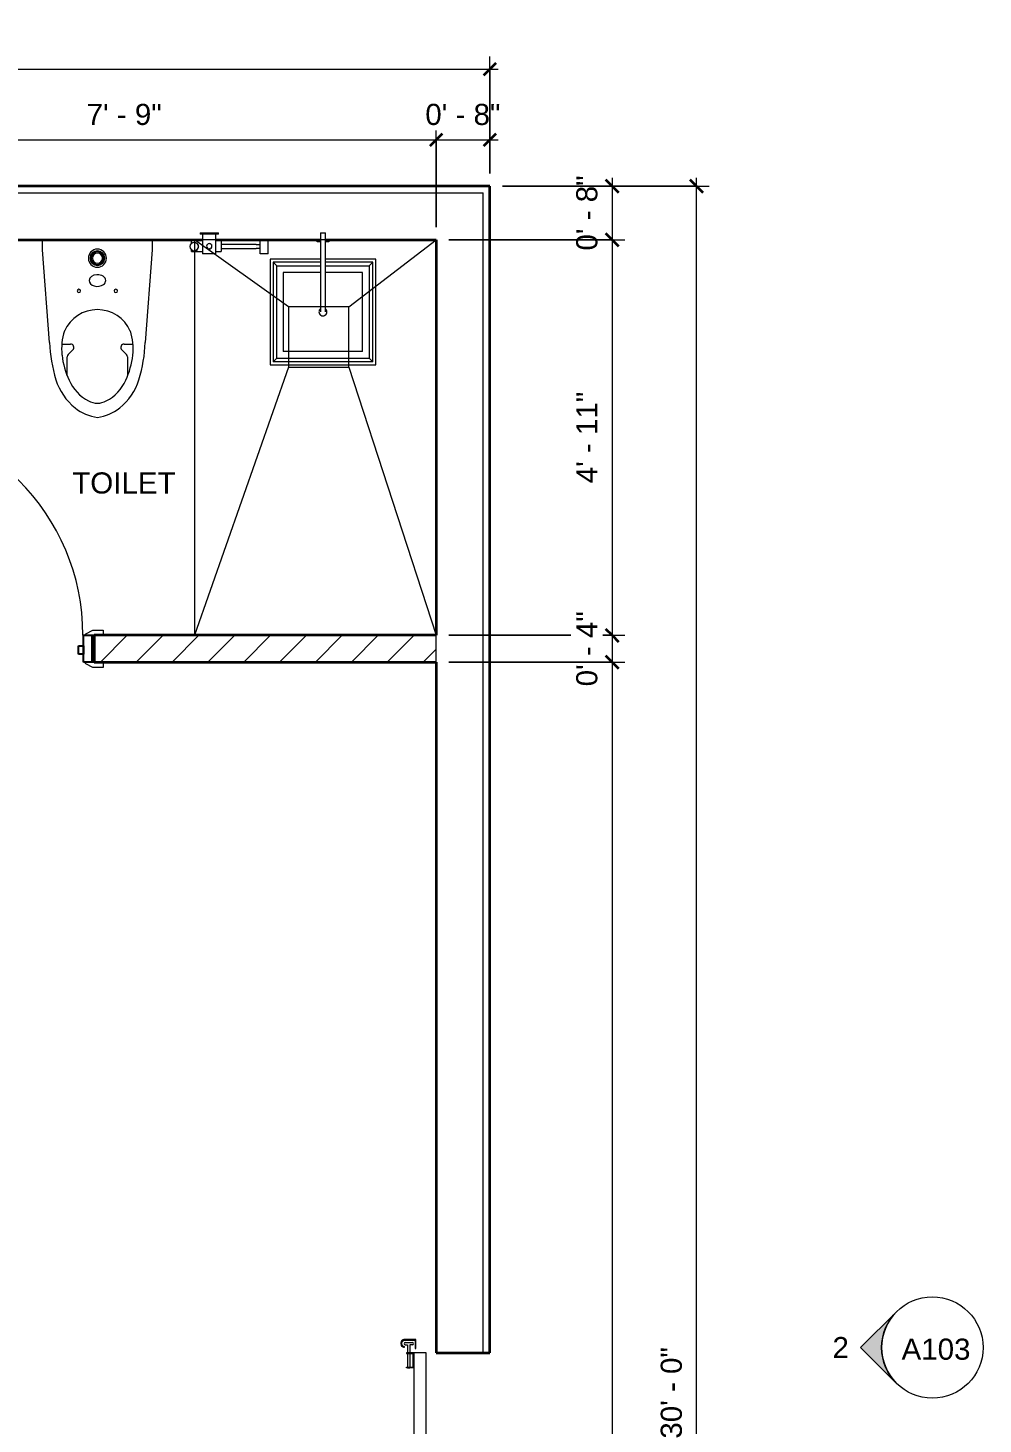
# Model space of a CAD drawing. Header units: inches. Extents: x -1687 to -731, y 4411 to 4873.
# Drawn here: x -873.1 to -730.7, y 4631.7 to 4839.9 of the extents above; entities that cross this region are included whole.
import ezdxf

# ---------------------------------------------------------------- set-up
doc = ezdxf.new("R2010")
doc.units = ezdxf.units.IN
doc.header["$MEASUREMENT"] = 0
for name, color, linetype, lineweight in [('A-ANNO-DIMS', 211, 'Continuous', 9), ('A-ANNO-DIMS-32', 211, 'Continuous', 9), ('A-DETL-GENF', 92, 'Continuous', 18), ('A-DETL-THIN', 151, 'Continuous', 18), ('A-DOOR', 31, 'Continuous', 18), ('A-DOOR-FRAM', 31, 'Continuous', 25), ('A-WALL', 113, 'Continuous', 18), ('A-WALL-PATT', 111, 'Continuous', 35), ('G-ANNO-SYMB', 111, 'Continuous', 9), ('G-ANNO-TEXT', 231, 'Continuous', 9), ('P-SANR-FIXT', 6, 'Continuous', 18)]:
    doc.layers.add(name, color=color, linetype=linetype, lineweight=lineweight)
doc.styles.add('Arial', font='arial.ttf', dxfattribs={"height": 3.149606})
doc.dimstyles.new('Diagonal_-_2_5mm_Arial', dxfattribs={"dimscale": 12, "dimtxt": 3.213415, "dimasz": 0.15748, "dimexe": 0.15748, "dimexo": 0.15748, "dimgap": 0.104987, "dimtad": 1, "dimdec": 1, "dimrnd": 0.5, "dimzin": 1, "dimdsep": 46, "dimlunit": 4, "dimtxsty": 'Arial', "dimblk1": 'OBLIQUE', "dimblk2": 'OBLIQUE', "dimsah": 1, "dimcen": 0.09, "dimdle": 0.104987, "dimazin": 0, "dimtfac": 1, "dimtdec": 4, "dimtix": 1, "dimtmove": 0, "dimatfit": 3, "dimfxl": 1, "dimtvp": 1, "dimtfill": 1, "dimfrac": 2, "dimtolj": 1, "dimtzin": 0, "dimarcsym": 2})

# ---------------------------------------------------------------- blocks, each defined once
blk = doc.blocks.new('Doors_IntSgl - 3_-0__ X 7_-0__-1152006-WAREHOUSE FLOOR PLAN')
at = {"layer": 'A-DOOR'}
for p, q in [((-19.38, 2.79), (-17.8, 2.79)), ((-19.38, 2), (-19.38, 2.79)), ((-17.8, 2.79), (-16.78, 2.24)), ((16.78, 2.24), (17.8, 2.79)), ((17.8, 2.79), (19.38, 2.79)), ((19.38, 2.79), (19.38, 2)), ((-16.62, 2), (-18, 2)), ((18, 2), (16.62, 2)), ((-19.38, -2.79), (-19.38, -2)), ((-18, -2), (-16.62, -2)), ((14.85, -2), (16.35, -2)), ((14.85, -34.69), (14.85, -2)), ((14.85, -2), (14.85, -34.69)), ((16.35, -2), (14.85, -2)), ((16.35, -2), (16.35, -34.69)), ((16.35, -34.69), (16.35, -2)), ((16.62, -2), (18, -2)), ((19.38, -2), (19.38, -2.79)), ((-17.8, -2.79), (-19.38, -2.79)), ((-16.78, -2.24), (-17.8, -2.79)), ((17.8, -2.79), (16.78, -2.24)), ((19.38, -2.79), (17.8, -2.79)), ((16.35, -34.69), (14.85, -34.69)), ((14.85, -34.69), (16.35, -34.69))]:
    blk.add_line(p, q, dxfattribs=at)
for centre, radius, start, end in [((-16.94, 1.96), 0.317, 7.125, 60.2551), ((16.94, 1.96), 0.317, 119.7449, 172.875), ((-16.94, -1.96), 0.317, 299.7449, 352.875), ((16.35, -2), 32.69, 180, 270), ((16.94, -1.96), 0.317, 187.125, 240.2551)]:
    blk.add_arc(centre, radius, start, end, dxfattribs=at)
at = {"layer": 'A-DOOR-FRAM'}
for p, q in [((-17.69, 2), (-16.43, 2)), ((-17.69, -2), (-17.69, 2)), ((-16.43, 2), (-16.43, -2)), ((-16.43, 0.83), (-15.68, 0.83)), ((-16.43, -0.43), (-16.43, 0.83)), ((-15.68, 0.83), (-15.68, -0.43)), ((15.68, 0.83), (16.43, 0.83)), ((15.68, -0.43), (15.68, 0.83)), ((16.43, 2), (17.69, 2)), ((16.43, -2), (16.43, 2)), ((16.43, 0.83), (16.43, -0.43)), ((17.69, 2), (17.69, -2)), ((-16.43, -2), (-17.69, -2)), ((-15.68, -0.43), (-16.43, -0.43)), ((16.43, -0.43), (15.68, -0.43)), ((17.69, -2), (16.43, -2))]:
    blk.add_line(p, q, dxfattribs=at)
blk = doc.blocks.new('Doors_Industrial-Door_Garaga_G-2020-G-2023-G-2323-Steel-Polyurethane-Injected - GARAGE DOOR-1734388-WAREHOUSE FLOOR PLAN')
at = {"layer": 'A-DETL-GENF'}
for p, q in [((72, -5.5), (-72, -5.5)), ((-72, -5.5), (-72, -7.3)), ((72, -7.3), (72, -5.5)), ((-72.61, -7), (-73.96, -7)), ((-73.96, -7), (-73.96, -8.82)), ((-73.85, -8.68), (-73.85, -7.11)), ((-73.85, -7.11), (-72.61, -7.11)), ((-73.52, -8.61), (-73.52, -7.56)), ((-73.19, -7.56), (-73.19, -7.92)), ((-73.19, -7.92), (-69.7, -7.92)), ((-73.19, -8.25), (-69.7, -8.25)), ((-73.19, -8.61), (-73.19, -8.25)), ((-72.61, -7.11), (-72.61, -7)), ((-72, -7.3), (-69.72, -7.3)), ((-72, -7.3), (-72, -8.39)), ((-72, -7.3), (72, -7.3)), ((-69.84, -7.42), (-71.88, -7.42)), ((-71.88, -8.39), (-71.88, -7.42)), ((-69.84, -8.39), (-69.84, -7.42)), ((-69.72, -7.3), (-69.72, -8.39)), ((-69.72, -7.3), (-69.72, -8.39)), ((-69.7, -7.92), (-69.7, -8.25)), ((69.7, -7.92), (69.7, -8.25)), ((69.7, -7.92), (69.7, -8.25)), ((73.19, -7.92), (69.7, -7.92)), ((73.19, -8.25), (69.7, -8.25)), ((69.72, -7.3), (69.72, -8.39)), ((69.72, -7.3), (69.72, -8.39)), ((72, -7.3), (69.72, -7.3)), ((69.83, -7.42), (71.88, -7.42)), ((69.83, -8.39), (69.83, -7.42)), ((71.88, -8.39), (71.88, -7.42)), ((72, -7.3), (72, -8.39)), ((73.96, -7), (72.61, -7)), ((72.61, -7), (72.61, -7.11)), ((72.61, -7.11), (73.85, -7.11)), ((73.19, -7.56), (73.19, -7.92)), ((73.19, -8.61), (73.19, -8.25)), ((73.52, -8.61), (73.52, -7.56)), ((73.85, -7.11), (73.85, -8.68)), ((73.96, -8.82), (73.96, -7)), ((-72.8, -8.73), (-72.92, -8.73)), ((-72, -8.39), (-71.88, -8.39)), ((-69.72, -8.39), (-69.84, -8.39)), ((69.72, -8.39), (69.83, -8.39)), ((72, -8.39), (71.88, -8.39)), ((72.92, -8.73), (72.8, -8.73))]:
    blk.add_line(p, q, dxfattribs=at)
for centre, radius, start, end in [((-73.36, -7.56), 0.167, 0, 180), ((73.36, -7.56), 0.167, 0, 180), ((-73.32, -8.66), 0.658, 194.5377, 238.031), ((-73.32, -8.68), 0.528, 180, 196.5481), ((-73.39, -8.68), 0.467, 199.034, 353.4728), ((-73.39, -8.62), 0.658, 245.1307, 307.5935), ((-73.36, -8.61), 0.167, 180, 0), ((-73.46, -8.68), 0.658, 315.0273, 355.3756), ((73.46, -8.68), 0.658, 184.6244, 224.9727), ((73.39, -8.68), 0.467, 186.5272, 340.966), ((73.39, -8.62), 0.658, 232.4065, 294.8693), ((73.36, -8.61), 0.167, 180, 0), ((73.32, -8.66), 0.658, 301.969, 345.4623), ((73.32, -8.68), 0.528, 343.4519, 360)]:
    blk.add_arc(centre, radius, start, end, dxfattribs=at)
blk = doc.blocks.new('Toilet_Universal-Wall_Hung-Sloan-ST-2059-A-BPL - ST-2059-A-BPL-657981-WAREHOUSE FLOOR PLAN')
at = {"layer": 'P-SANR-FIXT'}
for p, q in [((-870.96, 4806.84), (-870.96, 4808.34)), ((-869.89, 4793.01), (-870.96, 4806.84)), ((-854.58, 4806.84), (-855.65, 4793.01)), ((-854.58, 4808.34), (-854.58, 4806.84)), ((-868.06, 4792.78), (-866.77, 4792.78)), ((-867.12, 4791.22), (-866.42, 4791.93)), ((-859.12, 4791.93), (-858.41, 4791.22)), ((-858.77, 4792.78), (-857.47, 4792.78)), ((-867.27, 4788.02), (-867.27, 4790.87)), ((-858.27, 4790.87), (-858.27, 4788.02))]:
    blk.add_line(p, q, dxfattribs=at)
for centre, radius, start, end in [((-862.77, 4805.59), 1.35, 90, 270), ((-862.77, 4805.59), 1.1, 90, 270), ((-862.77, 4805.59), 0.932, 90, 270), ((-862.77, 4805.59), 0.75, 90, 270), ((-862.77, 4805.59), 1.35, 270, 90), ((-862.77, 4805.59), 1.1, 270, 90), ((-862.77, 4805.59), 0.932, 270, 90), ((-862.77, 4805.59), 0.75, 270, 90), ((-865.52, 4800.71), 0.25, 0, 180), ((-865.52, 4800.71), 0.25, 180, 0), ((-860.02, 4800.71), 0.25, 0, 180), ((-860.02, 4800.71), 0.25, 180, 0), ((-862.77, 4792.55), 5.37, 23.9471, 156.0529), ((-859.3, 4792.08), 8.8, 162.4204, 186.1612), ((-866.24, 4792.08), 8.8, 353.8388, 17.5796), ((-849.33, 4793.61), 20.57, 181.6573, 197.3822), ((-876.21, 4793.61), 20.57, 342.6178, 358.3427), ((-856.35, 4792.38), 11.76, 186.0964, 205.0765), ((-869.19, 4792.38), 11.76, 334.9235, 353.9036), ((-860.6, 4790.08), 8.76, 197.3822, 231.1385), ((-860.82, 4790.26), 6.81, 204.8717, 241.2206), ((-864.72, 4790.26), 6.81, 298.7795, 335.1283), ((-864.94, 4790.08), 8.76, 308.8615, 342.6178), ((-862.77, 4786.78), 2.82, 241.8618, 298.1382), ((-861.86, 4788.52), 6.75, 231.1385, 262.2257), ((-863.68, 4788.52), 6.75, 277.7743, 308.8615)]:
    blk.add_arc(centre, radius, start, end, dxfattribs=at)
for centre, major_axis, ratio, start_param, end_param in [((-862.77, 4802.26), (-1.24, 0), 0.703262, 4.762363, 6.280038), ((-862.77, 4802.26), (-1.24, 0), 0.703778, 6.277867, 8.653881), ((-862.77, 4802.26), (1.24, 0), 0.702721, 0.004093, 1.617053), ((-862.77, 4802.26), (1.24, 0), 0.703279, 5.510978, 6.287669), ((-866.77, 4792.28), (0, 0.5), 0.998567, 3.926991, 6.283185), ((-858.77, 4792.28), (0, 0.5), 0.998567, 0, 2.356194), ((-866.77, 4790.87), (0, 0.5), 0.998567, 0.785398, 1.570796), ((-858.77, 4790.87), (0, 0.5), 0.998567, 4.712389, 5.497787)]:
    blk.add_ellipse(centre, major_axis=major_axis, ratio=ratio, start_param=start_param, end_param=end_param, dxfattribs=at)
blk = doc.blocks.new('Showerset_wall mount_fontanashowers_FS1518BR - FS1518BR-1700036-WAREHOUSE FLOOR PLAN')
at = {"layer": 'P-SANR-FIXT'}
for p, q in [((12.8, 22.64), (-2.95, 22.64)), ((-2.95, 22.64), (-2.95, 6.89)), ((-2.51, 22.19), (-2.51, 7.33)), ((-2.51, 22.19), (12.35, 22.19)), ((-1.97, 21.65), (-2.51, 22.19)), ((11.81, 21.65), (-1.97, 21.65)), ((-1.97, 7.87), (-1.97, 21.65)), ((12.35, 22.19), (11.81, 21.65)), ((11.81, 21.65), (11.81, 7.87)), ((12.35, 7.33), (12.35, 22.19)), ((12.8, 6.89), (12.8, 22.64)), ((-0.98, 20.67), (-0.98, 8.86)), ((-0.98, 20.67), (10.83, 20.67)), ((10.83, 8.86), (10.83, 20.67)), ((4.53, 12.8), (4.53, 2.95)), ((5.31, 2.95), (5.31, 12.8)), ((-0.98, 8.86), (4.53, 8.86)), ((5.31, 8.86), (10.83, 8.86)), ((-2.95, 6.89), (4.53, 6.89)), ((-2.51, 7.33), (-1.97, 7.87)), ((-2.51, 7.33), (4.53, 7.33)), ((4.53, 7.87), (-1.97, 7.87)), ((11.81, 7.87), (5.31, 7.87)), ((5.31, 7.33), (12.35, 7.33)), ((5.31, 6.89), (12.8, 6.89)), ((12.35, 7.33), (11.81, 7.87)), ((4.06, 4.32), (4.53, 4.32)), ((4.06, 4.16), (4.06, 4.32)), ((5.32, 4.32), (5.78, 4.32)), ((5.78, 4.32), (5.78, 4.16)), ((13.11, 6.1), (14.29, 6.1)), ((13.11, 6.1), (13.11, 4)), ((14.29, 6.1), (14.29, 4)), ((20.1, 5.29), (14.88, 5.29)), ((14.88, 4.7), (20.1, 4.7)), ((20.89, 5.75), (20.1, 5.75)), ((20.1, 4.18), (20.1, 5.75)), ((20.1, 4.18), (20.89, 4.18)), ((20.89, 6.1), (20.89, 3.15)), ((20.89, 6.1), (22.86, 6.1)), ((22.86, 3.15), (22.86, 6.1)), ((24.52, 5.75), (22.86, 5.75)), ((22.86, 4.18), (24.52, 4.18)), ((23.65, 5.54), (23.65, 5.42)), ((23.65, 5.54), (23.76, 5.54)), ((23.67, 5.59), (23.67, 5.54)), ((23.74, 5.59), (23.68, 5.59)), ((23.74, 5.54), (23.74, 5.59)), ((23.76, 5.51), (23.76, 5.54)), ((23.86, 5.64), (23.86, 5.57)), ((23.86, 5.64), (23.97, 5.64)), ((23.88, 5.66), (23.88, 5.64)), ((23.94, 5.66), (23.88, 5.66)), ((23.94, 5.64), (23.94, 5.66)), ((23.97, 5.61), (23.97, 5.64)), ((24.07, 5.68), (24.07, 5.63)), ((24.07, 5.68), (24.18, 5.68)), ((24.09, 5.7), (24.09, 5.68)), ((24.15, 5.7), (24.09, 5.7)), ((24.15, 5.68), (24.15, 5.7)), ((24.18, 5.63), (24.18, 5.68)), ((24.18, 5.63), (24.18, 5.68)), ((24.18, 5.63), (24.18, 5.68)), ((24.18, 5.63), (24.18, 5.68)), ((24.18, 5.63), (24.18, 5.68)), ((24.18, 5.63), (24.18, 5.68)), ((24.18, 5.63), (24.18, 5.68)), ((24.18, 5.63), (24.18, 5.68)), ((24.27, 5.64), (24.27, 5.61)), ((24.27, 5.64), (24.39, 5.64)), ((24.3, 5.66), (24.3, 5.64)), ((24.36, 5.66), (24.3, 5.66)), ((24.36, 5.64), (24.36, 5.66)), ((24.39, 5.57), (24.39, 5.64)), ((24.48, 5.53), (24.59, 5.53)), ((24.51, 5.61), (24.51, 5.53)), ((24.51, 5.61), (24.51, 5.6)), ((24.51, 5.61), (24.51, 5.6)), ((24.51, 5.61), (24.51, 5.6)), ((24.51, 5.61), (24.51, 5.6)), ((24.51, 5.61), (24.51, 5.6)), ((24.51, 5.61), (24.51, 5.6)), ((24.51, 5.61), (24.51, 5.6)), ((24.57, 5.61), (24.51, 5.61)), ((24.52, 5.75), (24.52, 5.61)), ((24.52, 4.53), (24.52, 4.18)), ((24.57, 5.53), (24.57, 5.61)), ((24.57, 5.6), (24.57, 5.61)), ((24.57, 5.6), (24.57, 5.61)), ((24.57, 5.6), (24.57, 5.61)), ((24.57, 5.6), (24.57, 5.61)), ((24.57, 5.6), (24.57, 5.61)), ((24.57, 5.6), (24.57, 5.61)), ((24.57, 5.6), (24.57, 5.61)), ((24.59, 5.41), (24.59, 5.53)), ((4.13, 4.16), (4.06, 4.16)), ((4.13, 4.16), (4.15, 4.16)), ((4.13, 4), (4.13, 4.16)), ((4.2, 4.16), (4.16, 4.16)), ((4.2, 4.16), (4.2, 4)), ((4.2, 4.16), (4.53, 4.16)), ((5.31, 2.95), (4.53, 2.95)), ((5.32, 4.16), (5.64, 4.16)), ((5.69, 4.16), (5.64, 4.16)), ((5.64, 4), (5.64, 4.16)), ((5.69, 4.16), (5.71, 4.16)), ((5.71, 4.16), (5.71, 4)), ((5.78, 4.16), (5.72, 4.16)), ((20.5, 3.15), (20.5, 2.95)), ((20.5, 3.15), (23.25, 3.15)), ((23.25, 2.95), (20.5, 2.95)), ((23.25, 2.95), (23.25, 3.15))]:
    blk.add_line(p, q, dxfattribs=at)
at = {"layer": 'P-SANR-FIXT', "flags": 128}
for points in [[(4.53, 14.76), (4.53, 14.76), (4.53, 14.76), (4.53, 14.75), (4.53, 14.74), (4.53, 14.72), (4.53, 14.71), (4.53, 14.69), (4.53, 14.66), (4.53, 14.64), (4.53, 14.61), (4.53, 14.58), (4.53, 14.54), (4.53, 14.5), (4.53, 14.46), (4.53, 14.42), (4.53, 14.37), (4.53, 14.33), (4.53, 14.28), (4.53, 14.22), (4.53, 14.17), (4.53, 14.11), (4.53, 14.05), (4.53, 13.99), (4.53, 13.92), (4.53, 13.86), (4.53, 13.79), (4.53, 13.72), (4.53, 13.65), (4.53, 13.58), (4.53, 13.51), (4.53, 13.43), (4.53, 13.36), (4.53, 13.28), (4.53, 13.21), (4.53, 13.13), (4.53, 13.05), (4.53, 12.97), (4.53, 12.9), (4.53, 12.82), (4.53, 12.8)], [(5.31, 12.8), (5.31, 12.87), (5.31, 12.95), (5.31, 13.03), (5.31, 13.11), (5.31, 13.19), (5.31, 13.26), (5.31, 13.34), (5.31, 13.41), (5.31, 13.49), (5.31, 13.56), (5.31, 13.63), (5.31, 13.7), (5.31, 13.77), (5.31, 13.84), (5.31, 13.91), (5.31, 13.97), (5.31, 14.03), (5.31, 14.09), (5.31, 14.15), (5.31, 14.21), (5.31, 14.26), (5.31, 14.31), (5.31, 14.36), (5.31, 14.41), (5.31, 14.45), (5.31, 14.49), (5.31, 14.53), (5.31, 14.57), (5.31, 14.6), (5.31, 14.63), (5.31, 14.66), (5.31, 14.68), (5.31, 14.7), (5.31, 14.72), (5.31, 14.74), (5.31, 14.75), (5.31, 14.76), (5.31, 14.76), (5.31, 14.76), (5.31, 14.76)], [(14.29, 5.29), (14.32, 5.29), (14.36, 5.29), (14.41, 5.29), (14.45, 5.29), (14.49, 5.29), (14.54, 5.29), (14.58, 5.29), (14.63, 5.29), (14.68, 5.29), (14.72, 5.29), (14.77, 5.29), (14.82, 5.29), (14.87, 5.29), (14.88, 5.29)], [(14.88, 4.7), (14.83, 4.7), (14.78, 4.7), (14.74, 4.7), (14.69, 4.7), (14.64, 4.7), (14.6, 4.7), (14.55, 4.7), (14.51, 4.7), (14.46, 4.7), (14.42, 4.7), (14.37, 4.7), (14.33, 4.7), (14.29, 4.7)]]:
    blk.add_lwpolyline(points, dxfattribs=at)
at = {"layer": 'P-SANR-FIXT'}
for centre, radius, start, end in [((4.92, 14.76), 0.591, 360, 180), ((4.92, 14.76), 0.591, 180, 227.9289), ((4.92, 14.76), 0.591, 312.0711, 360), ((21.87, 4.97), 0.394, 0, 180), ((21.87, 4.97), 0.394, 180, 360), ((24.12, 5.01), 0.624, 0, 180), ((24.12, 5.01), 0.624, 180, 360)]:
    blk.add_arc(centre, radius, start, end, dxfattribs=at)
for points in [[(21.5, 5.11), (21.51, 5.11), (21.51, 5.12), (21.51, 5.13)], [(21.51, 4.81), (21.51, 4.82), (21.51, 4.83), (21.5, 4.83)], [(21.56, 5.21), (21.56, 5.21), (21.57, 5.22), (21.57, 5.22)], [(21.8, 5.36), (21.81, 5.36), (21.82, 5.36), (21.83, 5.36)], [(21.92, 5.36), (21.93, 5.36), (21.94, 5.36), (21.94, 5.36)], [(21.94, 4.58), (21.94, 4.58), (21.93, 4.58), (21.92, 4.58)], [(22.19, 4.74), (22.18, 4.73), (22.18, 4.72), (22.18, 4.72)], [(22.23, 5.13), (22.24, 5.12), (22.24, 5.11), (22.24, 5.11)], [(22.24, 4.83), (22.24, 4.83), (22.24, 4.82), (22.23, 4.81)], [(23.52, 5.16), (23.52, 5.18), (23.54, 5.23), (23.56, 5.27), (23.57, 5.3)], [(23.92, 4.42), (23.91, 4.42), (23.89, 4.43), (23.85, 4.45), (23.83, 4.46), (23.82, 4.46)], [(24.41, 4.46), (24.4, 4.45), (24.38, 4.44), (24.34, 4.43), (24.31, 4.41), (24.29, 4.41), (24.28, 4.41)], [(24.38, 5.58), (24.39, 5.57), (24.4, 5.57), (24.41, 5.56)], [(24.47, 5.53), (24.47, 5.53), (24.48, 5.52), (24.49, 5.52)], [(24.52, 4.53), (24.5, 4.52), (24.48, 4.5), (24.47, 4.49)]]:
    blk.add_open_spline(points, degree=3, dxfattribs=at)
for points, knots in [([(21.57, 4.72), (21.57, 4.72), (21.56, 4.73), (21.56, 4.73), (21.56, 4.74)], [0.77777778, 0.77777778, 0.77777778, 0.77777778, 0.79166667, 0.7966667, 0.7966667, 0.7966667, 0.7966667]), ([(21.83, 4.58), (21.82, 4.58), (21.81, 4.58), (21.81, 4.58), (21.8, 4.58)], [0.53728667, 0.53728667, 0.53728667, 0.53728667, 0.54861111, 0.55555556, 0.55555556, 0.55555556, 0.55555556]), ([(22.17, 5.22), (22.18, 5.22), (22.18, 5.21), (22.19, 5.21), (22.19, 5.21)], [0.77777778, 0.77777778, 0.77777778, 0.77777778, 0.79166667, 0.79669736, 0.79669736, 0.79669736, 0.79669736]), ([(23.57, 4.71), (23.57, 4.72), (23.56, 4.74), (23.53, 4.79), (23.51, 4.88), (23.5, 4.95), (23.5, 5)], [0.7859733, 0.7859733, 0.7859733, 0.7859733, 0.8, 0.85, 0.9, 0.9904002, 0.9904002, 0.9904002, 0.9904002]), ([(23.66, 4.59), (23.66, 4.6), (23.63, 4.62), (23.61, 4.65), (23.6, 4.66)], [0.67491401, 0.67491401, 0.67491401, 0.67491401, 0.7, 0.74687457, 0.74687457, 0.74687457, 0.74687457]), ([(23.61, 5.36), (23.62, 5.38), (23.63, 5.4), (23.65, 5.42), (23.65, 5.42)], [0.25590766, 0.25590766, 0.25590766, 0.25590766, 0.3, 0.30771293, 0.30771293, 0.30771293, 0.30771293]), ([(23.78, 4.49), (23.77, 4.5), (23.74, 4.52), (23.71, 4.54), (23.7, 4.55)], [0.5614662, 0.5614662, 0.5614662, 0.5614662, 0.6, 0.63366014, 0.63366014, 0.63366014, 0.63366014]), ([(23.76, 5.52), (23.76, 5.52), (23.77, 5.52), (23.78, 5.53), (23.78, 5.53)], [0.4180272, 0.4180272, 0.4180272, 0.4180272, 0.425, 0.44003975, 0.44003975, 0.44003975, 0.44003975]), ([(23.83, 5.56), (23.83, 5.56), (23.84, 5.57), (23.85, 5.57), (23.85, 5.57)], [0.47944415, 0.47944415, 0.47944415, 0.47944415, 0.4875, 0.5, 0.5, 0.5, 0.5]), ([(23.98, 5.62), (23.99, 5.62), (24, 5.62), (24.03, 5.63), (24.05, 5.63), (24.06, 5.63), (24.07, 5.63)], [0.6, 0.6, 0.6, 0.6, 0.6125, 0.625, 0.65, 0.6568373, 0.6568373, 0.6568373, 0.6568373]), ([(24.13, 4.39), (24.11, 4.39), (24.07, 4.39), (24.03, 4.39), (24, 4.4), (23.99, 4.4), (23.98, 4.4), (23.98, 4.4)], [0.3, 0.3, 0.3, 0.3, 0.35, 0.375, 0.3875, 0.4, 0.4057483, 0.4057483, 0.4057483, 0.4057483])]:
    blk.add_open_spline(points, degree=3, knots=knots, dxfattribs=at)
blk = doc.blocks.new('DIMBLOCK6-WAREHOUSE FLOOR PLAN')
at = {"layer": 'A-ANNO-DIMS-32'}
for p, q in [((-905.27, 4810.23), (-905.27, 4825.15)), ((-812.27, 4810.23), (-812.27, 4825.15)), ((-905.27, 4823.26), (-812.27, 4823.26)), ((-905.27, 4823.26), (-905.27, 4810.23)), ((-812.27, 4823.26), (-812.27, 4810.23))]:
    blk.add_line(p, q, dxfattribs=at)
at = {"layer": 'A-ANNO-DIMS-32', "lineweight": 35}
for p, q in [((-905.27, 4823.26), (-906.21, 4822.32)), ((-905.27, 4823.26), (-904.32, 4824.21)), ((-812.27, 4823.26), (-813.21, 4822.32)), ((-812.27, 4823.26), (-811.32, 4824.21))]:
    blk.add_line(p, q, dxfattribs=at)
at = {"layer": 'A-ANNO-DIMS-32', "color": 0, "insert": (-864.38, 4828.61), "char_height": 3.15, "width": 13.4667, "attachment_point": 1, "line_spacing_factor": 0.941778, "style": 'Arial', "bg_fill": 3, "box_fill_scale": 1.25, "bg_fill_color": 256, "bg_fill_true_color": 13158600, "bg_fill_transparency": 0}
blk.add_mtext('7\' - 9"', dxfattribs=at)
blk = doc.blocks.new('_Oblique')
at = {"color": 0, "linetype": 'ByBlock', "lineweight": -2}
blk.add_line((-0.5, -0.5), (0.5, 0.5), dxfattribs=at)
blk = doc.blocks.new('DIMBLOCK7-WAREHOUSE FLOOR PLAN')
at = {"layer": 'A-ANNO-DIMS-32'}
for p, q in [((-812.27, 4810.23), (-812.27, 4825.15)), ((-804.27, 4818.23), (-804.27, 4825.15)), ((-812.27, 4823.26), (-803.01, 4823.26)), ((-812.27, 4823.26), (-812.27, 4810.23)), ((-804.27, 4823.26), (-804.27, 4818.23))]:
    blk.add_line(p, q, dxfattribs=at)
at = {"layer": 'A-ANNO-DIMS-32', "lineweight": 35}
for p, q in [((-812.27, 4823.26), (-813.21, 4822.32)), ((-812.27, 4823.26), (-811.32, 4824.21)), ((-804.27, 4823.26), (-805.21, 4822.32)), ((-804.27, 4823.26), (-803.32, 4824.21))]:
    blk.add_line(p, q, dxfattribs=at)
at = {"layer": 'A-ANNO-DIMS-32', "color": 0, "insert": (-813.88, 4828.61), "char_height": 3.15, "width": 13.4667, "attachment_point": 1, "line_spacing_factor": 0.941778, "style": 'Arial', "bg_fill": 3, "box_fill_scale": 1.25, "bg_fill_color": 256, "bg_fill_true_color": 13158600, "bg_fill_transparency": 0}
blk.add_mtext('0\' - 8"', dxfattribs=at)
blk = doc.blocks.new('DIMBLOCK8-WAREHOUSE FLOOR PLAN')
at = {"layer": 'A-ANNO-DIMS-32'}
for p, q in [((-1644.27, 4818.23), (-1644.27, 4835.69)), ((-804.27, 4818.23), (-804.27, 4835.69)), ((-1645.53, 4833.8), (-803.01, 4833.8)), ((-1644.27, 4833.8), (-1644.27, 4818.23)), ((-804.27, 4833.8), (-804.27, 4818.23))]:
    blk.add_line(p, q, dxfattribs=at)
at = {"layer": 'A-ANNO-DIMS-32', "lineweight": 35}
for p, q in [((-1644.27, 4833.8), (-1645.21, 4832.85)), ((-1644.27, 4833.8), (-1643.32, 4834.74)), ((-804.27, 4833.8), (-805.21, 4832.85)), ((-804.27, 4833.8), (-803.32, 4834.74))]:
    blk.add_line(p, q, dxfattribs=at)
at = {"layer": 'A-ANNO-DIMS-32', "color": 0, "insert": (-1231.09, 4839.15), "char_height": 3.15, "width": 16.3736, "attachment_point": 1, "line_spacing_factor": 0.941778, "style": 'Arial', "bg_fill": 3, "box_fill_scale": 1.25, "bg_fill_color": 256, "bg_fill_true_color": 13158600, "bg_fill_transparency": 0}
blk.add_mtext('70\' - 0"', dxfattribs=at)
blk = doc.blocks.new('DIMBLOCK9-WAREHOUSE FLOOR PLAN')
at = {"layer": 'A-ANNO-DIMS-32', "lineweight": 35}
for p, q in [((-786.03, 4816.34), (-786.97, 4817.28)), ((-786.03, 4816.34), (-785.08, 4815.39)), ((-786.03, 4808.34), (-786.97, 4809.28)), ((-786.03, 4808.34), (-785.08, 4807.39))]:
    blk.add_line(p, q, dxfattribs=at)
at = {"layer": 'A-ANNO-DIMS-32'}
for p, q in [((-786.03, 4817.6), (-786.03, 4808.34)), ((-802.38, 4816.34), (-784.14, 4816.34)), ((-786.03, 4816.34), (-802.38, 4816.34)), ((-810.38, 4808.34), (-784.14, 4808.34)), ((-786.03, 4808.34), (-810.38, 4808.34))]:
    blk.add_line(p, q, dxfattribs=at)
at = {"layer": 'A-ANNO-DIMS-32', "color": 0, "insert": (-791.38, 4806.73), "char_height": 3.15, "width": 13.4667, "attachment_point": 1, "rotation": 90, "line_spacing_factor": 0.941778, "style": 'Arial', "bg_fill": 3, "box_fill_scale": 1.25, "bg_fill_color": 256, "bg_fill_true_color": 13158600, "bg_fill_transparency": 0}
blk.add_mtext('0\' - 8"', dxfattribs=at)
blk = doc.blocks.new('DIMBLOCK10-WAREHOUSE FLOOR PLAN')
at = {"layer": 'A-ANNO-DIMS-32', "lineweight": 35}
for p, q in [((-786.03, 4808.34), (-786.97, 4809.28)), ((-786.03, 4808.34), (-785.08, 4807.39)), ((-786.03, 4749.34), (-786.97, 4750.28)), ((-786.03, 4749.34), (-785.08, 4748.39))]:
    blk.add_line(p, q, dxfattribs=at)
at = {"layer": 'A-ANNO-DIMS-32'}
for p, q in [((-810.38, 4808.34), (-784.14, 4808.34)), ((-786.03, 4808.34), (-810.38, 4808.34)), ((-786.03, 4808.34), (-786.03, 4749.34)), ((-810.38, 4749.34), (-784.14, 4749.34)), ((-786.03, 4749.34), (-810.38, 4749.34))]:
    blk.add_line(p, q, dxfattribs=at)
at = {"layer": 'A-ANNO-DIMS-32', "color": 0, "insert": (-791.38, 4772.02), "char_height": 3.15, "width": 16.3736, "attachment_point": 1, "rotation": 90, "line_spacing_factor": 0.941778, "style": 'Arial', "bg_fill": 3, "box_fill_scale": 1.25, "bg_fill_color": 256, "bg_fill_true_color": 13158600, "bg_fill_transparency": 0}
blk.add_mtext('4\' - 11"', dxfattribs=at)
blk = doc.blocks.new('DIMBLOCK11-WAREHOUSE FLOOR PLAN')
at = {"layer": 'A-ANNO-DIMS-32', "lineweight": 35}
for p, q in [((-786.03, 4749.34), (-786.97, 4750.28)), ((-786.03, 4749.34), (-785.08, 4748.39)), ((-786.03, 4745.34), (-786.97, 4746.28)), ((-786.03, 4745.34), (-785.08, 4744.39))]:
    blk.add_line(p, q, dxfattribs=at)
at = {"layer": 'A-ANNO-DIMS-32'}
for p, q in [((-810.38, 4749.34), (-784.14, 4749.34)), ((-786.03, 4749.34), (-810.38, 4749.34)), ((-786.03, 4749.34), (-786.03, 4745.34)), ((-810.38, 4745.34), (-784.14, 4745.34)), ((-786.03, 4745.34), (-810.38, 4745.34))]:
    blk.add_line(p, q, dxfattribs=at)
at = {"layer": 'A-ANNO-DIMS-32', "color": 0, "insert": (-791.38, 4741.73), "char_height": 3.15, "width": 13.4667, "attachment_point": 1, "rotation": 90, "line_spacing_factor": 0.941778, "style": 'Arial', "bg_fill": 3, "box_fill_scale": 1.25, "bg_fill_color": 256, "bg_fill_true_color": 13158600, "bg_fill_transparency": 0}
blk.add_mtext('0\' - 4"', dxfattribs=at)
blk = doc.blocks.new('DIMBLOCK12-WAREHOUSE FLOOR PLAN')
at = {"layer": 'A-ANNO-DIMS-32', "lineweight": 35}
for p, q in [((-786.03, 4745.34), (-786.97, 4746.28)), ((-786.03, 4745.34), (-785.08, 4744.39)), ((-786.03, 4464.34), (-786.97, 4465.28)), ((-786.03, 4464.34), (-785.08, 4463.39))]:
    blk.add_line(p, q, dxfattribs=at)
at = {"layer": 'A-ANNO-DIMS-32'}
for p, q in [((-810.38, 4745.34), (-784.14, 4745.34)), ((-786.03, 4745.34), (-810.38, 4745.34)), ((-786.03, 4745.34), (-786.03, 4464.34)), ((-810.38, 4464.34), (-784.14, 4464.34)), ((-786.03, 4464.34), (-810.38, 4464.34))]:
    blk.add_line(p, q, dxfattribs=at)
at = {"layer": 'A-ANNO-DIMS-32', "color": 0, "insert": (-791.38, 4598.02), "char_height": 3.15, "width": 16.3736, "attachment_point": 1, "rotation": 90, "line_spacing_factor": 0.941778, "style": 'Arial', "bg_fill": 3, "box_fill_scale": 1.25, "bg_fill_color": 256, "bg_fill_true_color": 13158600, "bg_fill_transparency": 0}
blk.add_mtext('23\' - 5"', dxfattribs=at)
blk = doc.blocks.new('DIMBLOCK14-WAREHOUSE FLOOR PLAN')
at = {"layer": 'A-ANNO-DIMS-32', "lineweight": 35}
for p, q in [((-773.43, 4816.34), (-774.37, 4817.28)), ((-773.43, 4816.34), (-772.48, 4815.39)), ((-773.43, 4456.34), (-774.37, 4457.28)), ((-773.43, 4456.34), (-772.48, 4455.39))]:
    blk.add_line(p, q, dxfattribs=at)
at = {"layer": 'A-ANNO-DIMS-32'}
for p, q in [((-773.43, 4455.08), (-773.43, 4817.6)), ((-802.38, 4816.34), (-771.54, 4816.34)), ((-773.43, 4816.34), (-802.38, 4816.34)), ((-802.38, 4456.34), (-771.54, 4456.34)), ((-773.43, 4456.34), (-802.38, 4456.34))]:
    blk.add_line(p, q, dxfattribs=at)
at = {"layer": 'A-ANNO-DIMS-32', "color": 0, "insert": (-778.78, 4629.52), "char_height": 3.15, "width": 16.3736, "attachment_point": 1, "rotation": 90, "line_spacing_factor": 0.941778, "style": 'Arial', "bg_fill": 3, "box_fill_scale": 1.25, "bg_fill_color": 256, "bg_fill_true_color": 13158600, "bg_fill_transparency": 0}
blk.add_mtext('30\' - 0"', dxfattribs=at)
blk = doc.blocks.new('Elevation - Filled_Arrow-192978-WAREHOUSE FLOOR PLAN')
at = {"layer": 'G-ANNO-SYMB'}
blk.add_circle((0, 0), 0.2362, dxfattribs=at)
blk = doc.blocks.new('Elevation - Filled_Arrow-192707-WAREHOUSE FLOOR PLAN')
at = {"layer": 'G-ANNO-SYMB'}
h = blk.add_hatch(color=256, dxfattribs=at)
edge = h.paths.add_edge_path()
edge.add_line((-0.167, 0.167), (0, 0.334))
edge.add_line((0, 0.334), (0.167, 0.167))
edge.add_arc((0, 0), 0.2362, 45, 135)
for p, q in [((0, 0.334), (-0.167, 0.167)), ((0, 0.334), (-0.167, 0.167)), ((0.167, 0.167), (0, 0.334)), ((0.167, 0.167), (0, 0.334))]:
    blk.add_line(p, q, dxfattribs=at)
blk.add_arc((0, 0), 0.2362, 45, 135, dxfattribs=at)
blk.add_arc((0, 0), 0.2362, 45, 135, dxfattribs=at)

msp = doc.modelspace()

# ---------------------------------------------------------------- hatches: boundary and pattern name
at = {"layer": 'A-WALL-PATT', "lineweight": 18}
h = msp.add_hatch(dxfattribs=at)
h.set_pattern_fill('FP1_1', color=256, style=0, pattern_type=2)
h.set_pattern_definition([(45, (0, 0), (-2.6728636, 2.6728636), [])])
h.paths.add_polyline_path([(-824, 4745.34), (-812.27, 4745.34), (-812.27, 4749.34), (-863.27, 4749.34), (-863.27, 4745.34)])
h.paths.add_polyline_path([(-899.27, 4745.34), (-899.27, 4749.34), (-905.27, 4749.34), (-905.27, 4745.34)])

# ---------------------------------------------------------------- linework, layer by layer
at = {"layer": 'A-DETL-THIN'}
for p, q in [((-812.27, 4808.34), (-848.27, 4808.34)), ((-848.27, 4808.34), (-848.27, 4749.34)), ((-834.27, 4798.34), (-848.27, 4808.34)), ((-825.27, 4798.34), (-812.27, 4808.34)), ((-825.27, 4798.34), (-834.27, 4798.34)), ((-834.27, 4798.34), (-834.27, 4789.34)), ((-825.27, 4789.34), (-825.27, 4798.34)), ((-834.27, 4789.34), (-848.27, 4749.34)), ((-834.27, 4789.34), (-825.27, 4789.34)), ((-825.27, 4789.34), (-812.27, 4749.34))]:
    msp.add_line(p, q, dxfattribs=at)
at = {"layer": 'A-WALL', "lineweight": 35}
for p, q in [((-804.27, 4816.34), (-944.77, 4816.34)), ((-804.27, 4642.34), (-804.27, 4816.34)), ((-905.27, 4808.34), (-847.08, 4808.34)), ((-845.11, 4808.34), (-829.54, 4808.34)), ((-828.75, 4808.34), (-812.27, 4808.34)), ((-812.27, 4808.34), (-812.27, 4749.34)), ((-812.27, 4749.34), (-863.27, 4749.34)), ((-863.27, 4749.34), (-863.27, 4745.34)), ((-863.27, 4745.34), (-812.27, 4745.34)), ((-812.27, 4745.34), (-812.27, 4642.34)), ((-812.27, 4642.34), (-804.27, 4642.34))]:
    msp.add_line(p, q, dxfattribs=at)
at = {"layer": 'A-WALL'}
for p, q in [((-942.8, 4815.34), (-805.27, 4815.34)), ((-805.27, 4642.34), (-805.27, 4815.34)), ((-812.27, 4745.34), (-812.27, 4749.34))]:
    msp.add_line(p, q, dxfattribs=at)

# ---------------------------------------------------------------- block references
at = {"layer": 'A-DOOR'}
for name, p, rotation in [('Doors_IntSgl - 3_-0__ X 7_-0__-1152006-WAREHOUSE FLOOR PLAN', (-881.27, 4747.34), 180), ('Doors_Industrial-Door_Garaga_G-2020-G-2023-G-2323-Steel-Polyurethane-Injected - GARAGE DOOR-1734388-WAREHOUSE FLOOR PLAN', (-808.27, 4570.34), 269.9999999999997)]:
    msp.add_blockref(name, p, dxfattribs=dict(at, rotation=rotation))
at = {"layer": 'G-ANNO-SYMB', "xscale": 31.99999999999999, "yscale": 31.99999999999999, "zscale": 31.99999999999999}
msp.add_blockref('Elevation - Filled_Arrow-192978-WAREHOUSE FLOOR PLAN', (-738.28, 4643.11), dxfattribs=at)
at = {"layer": 'G-ANNO-SYMB', "xscale": 31.99999999999999, "yscale": 31.99999999999999, "zscale": 31.99999999999999, "rotation": 90}
msp.add_blockref('Elevation - Filled_Arrow-192707-WAREHOUSE FLOOR PLAN', (-738.28, 4643.11), dxfattribs=at)
at = {"layer": 'P-SANR-FIXT', "rotation": 180}
msp.add_blockref('Showerset_wall mount_fontanashowers_FS1518BR - FS1518BR-1700036-WAREHOUSE FLOOR PLAN', (-824.22, 4812.34), dxfattribs=at)
at = {"layer": 'P-SANR-FIXT'}
msp.add_blockref('Toilet_Universal-Wall_Hung-Sloan-ST-2059-A-BPL - ST-2059-A-BPL-657981-WAREHOUSE FLOOR PLAN', (0, 0), dxfattribs=at)

# ---------------------------------------------------------------- texts
at = {"layer": 'G-ANNO-SYMB', "char_height": 3.15, "attachment_point": 1, "style": 'Arial'}
for s, insert, width in [('2', (-753.17, 4644.68), 2.929), ('A103', (-742.87, 4644.44), 12.322)]:
    msp.add_mtext(s, dxfattribs=dict(at, insert=insert, width=width))
at = {"layer": 'G-ANNO-TEXT', "color": 7, "insert": (-866.52, 4773.64), "char_height": 3.15, "width": 18.786, "attachment_point": 1, "style": 'Arial'}
msp.add_mtext('TOILET', dxfattribs=at)

# ---------------------------------------------------------------- next in the draw order: dimensions: what is measured, and where the dimension line sits
at = {"layer": 'A-ANNO-DIMS'}
dim = msp.add_linear_dim(base=(-812.27, 4823.26), p1=(-905.27, 4808.34), p2=(-812.27, 4808.34), dimstyle='Diagonal_-_2_5mm_Arial', override={"dimpost": '<>', "dimfxl": 93}, dxfattribs=at)
dim.commit()
dim.dimension.update_dxf_attribs({"geometry": 'DIMBLOCK6-WAREHOUSE FLOOR PLAN', "text_midpoint": (-858.77, 4826.13)})

# ---------------------------------------------------------------- next in the draw order: dimensions: what is measured, and where the dimension line sits
dim = msp.add_linear_dim(base=(-804.27, 4823.26), p1=(-812.27, 4808.34), p2=(-804.27, 4816.34), dimstyle='Diagonal_-_2_5mm_Arial', override={"dimpost": '<>', "dimfxl": 11.313708}, dxfattribs=at)
dim.commit()
dim.dimension.update_dxf_attribs({"geometry": 'DIMBLOCK7-WAREHOUSE FLOOR PLAN', "text_midpoint": (-808.27, 4826.13)})

# ---------------------------------------------------------------- next in the draw order: dimensions: what is measured, and where the dimension line sits
dim = msp.add_linear_dim(base=(-804.27, 4833.8), p1=(-1644.27, 4816.34), p2=(-804.27, 4816.34), dimstyle='Diagonal_-_2_5mm_Arial', override={"dimpost": '<>', "dimfxl": 840}, dxfattribs=at)
dim.commit()
dim.dimension.update_dxf_attribs({"geometry": 'DIMBLOCK8-WAREHOUSE FLOOR PLAN', "text_midpoint": (-1224.27, 4836.67)})

# ---------------------------------------------------------------- next in the draw order: dimensions: what is measured, and where the dimension line sits
dim = msp.add_linear_dim(base=(-786.03, 4808.34), p1=(-804.27, 4816.34), p2=(-812.27, 4808.34), angle=90, dimstyle='Diagonal_-_2_5mm_Arial', override={"dimpost": '<>', "dimfxl": 11.313708}, dxfattribs=at)
dim.commit()
dim.dimension.update_dxf_attribs({"geometry": 'DIMBLOCK9-WAREHOUSE FLOOR PLAN', "text_midpoint": (-788.9, 4812.34)})

# ---------------------------------------------------------------- next in the draw order: dimensions: what is measured, and where the dimension line sits
dim = msp.add_linear_dim(base=(-786.03, 4749.34), p1=(-812.27, 4808.34), p2=(-812.27, 4749.34), angle=90, dimstyle='Diagonal_-_2_5mm_Arial', override={"dimpost": '<>', "dimfxl": 59}, dxfattribs=at)
dim.commit()
dim.dimension.update_dxf_attribs({"geometry": 'DIMBLOCK10-WAREHOUSE FLOOR PLAN', "text_midpoint": (-788.87, 4778.84)})

# ---------------------------------------------------------------- next in the draw order: dimensions: what is measured, and where the dimension line sits
dim = msp.add_linear_dim(base=(-786.03, 4745.34), p1=(-812.27, 4749.34), p2=(-812.27, 4745.34), angle=90, dimstyle='Diagonal_-_2_5mm_Arial', override={"dimpost": '<>', "dimfxl": 4}, dxfattribs=at)
dim.commit()
dim.dimension.update_dxf_attribs({"geometry": 'DIMBLOCK11-WAREHOUSE FLOOR PLAN', "text_midpoint": (-788.9, 4747.34)})

# ---------------------------------------------------------------- next in the draw order: dimensions: what is measured, and where the dimension line sits
dim = msp.add_linear_dim(base=(-786.03, 4464.34), p1=(-812.27, 4745.34), p2=(-812.27, 4464.34), angle=90, dimstyle='Diagonal_-_2_5mm_Arial', override={"dimpost": '<>', "dimfxl": 281}, dxfattribs=at)
dim.commit()
dim.dimension.update_dxf_attribs({"geometry": 'DIMBLOCK12-WAREHOUSE FLOOR PLAN', "text_midpoint": (-788.9, 4604.84)})

# ---------------------------------------------------------------- next in the draw order: dimensions: what is measured, and where the dimension line sits
dim = msp.add_linear_dim(base=(-773.43, 4816.34), p1=(-804.27, 4456.34), p2=(-804.27, 4816.34), angle=90, dimstyle='Diagonal_-_2_5mm_Arial', override={"dimpost": '<>', "dimfxl": 360}, dxfattribs=at)
dim.commit()
dim.dimension.update_dxf_attribs({"geometry": 'DIMBLOCK14-WAREHOUSE FLOOR PLAN', "text_midpoint": (-776.3, 4636.34)})

doc.saveas('drawing.dxf')
